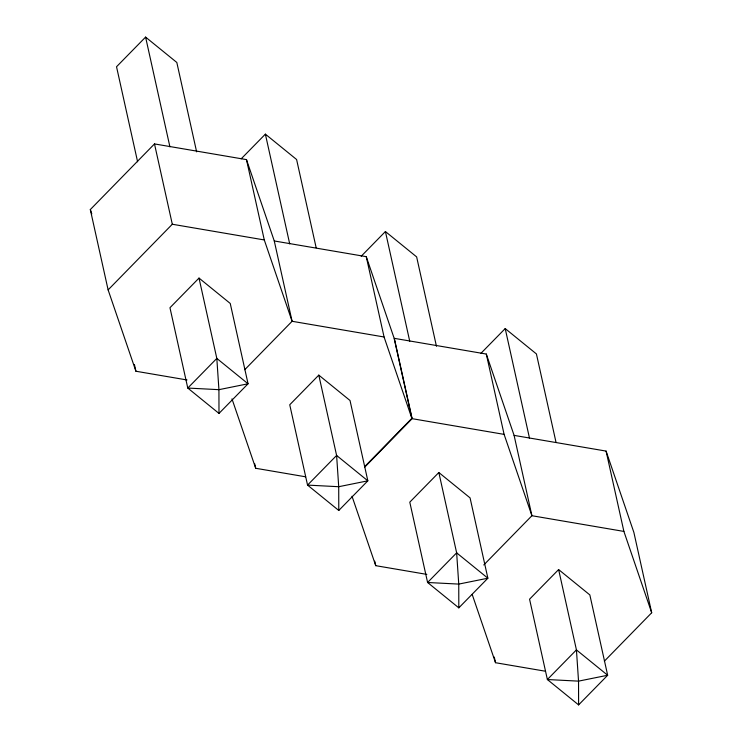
<?xml version="1.0" encoding="UTF-8"?>
<svg xmlns="http://www.w3.org/2000/svg" width="742" height="742" viewBox="0 0 742 742"><rect width="100%" height="100%" fill="white"/><g stroke="black" fill="none" stroke-linecap="round" stroke-linejoin="round"><path stroke-width="1.11" d="M187.021 379.96L135.916 371.241L108.119 289.89L90.311 209.569L154.494 143.92L246.474 159.613L274.271 240.965L292.088 321.286L244.749 369.702M108.119 289.89L172.302 224.242L264.282 239.944L292.088 321.286L384.068 336.989L411.866 418.33L364.535 466.746M364.786 467.089L412.125 418.673L504.106 434.376L531.912 515.718L623.892 531.42L651.689 612.762L604.359 661.178M483.775 564.959L531.912 515.718L514.095 435.387L486.298 354.045L394.317 338.343L412.125 418.673M196.63 151.85L176.819 62.467L145.59 37.1L116.531 66.743L137.604 161.784M241.159 158.844L265.376 134.144L296.596 159.511L316.166 247.763M199.014 278.083L169.964 307.726L187.772 388.057L218.992 413.424L248.051 383.781L230.243 303.45L199.014 278.083L216.822 358.414L218.927 389.671L218.992 413.424M361.206 256.231L385.413 231.532L416.642 256.899L436.454 346.273M318.8 375.127L289.742 404.77L307.55 485.101L338.779 510.468L367.837 480.825L350.02 400.495L318.8 375.127L336.608 455.458L338.714 486.715L338.779 510.468M480.983 353.275L505.2 328.576L536.42 353.943L555.99 442.186M438.837 472.515L409.788 502.158L427.596 582.489L458.816 607.856L487.874 578.213L470.066 497.882L438.837 472.515L456.645 552.846L458.751 584.093L458.816 607.856M558.624 569.559L529.565 599.202L547.373 679.533L578.602 704.9L607.661 675.257L589.844 594.926L558.624 569.559L576.432 649.89L578.537 681.137L578.602 704.9M274.271 240.965L366.26 256.658L394.058 338.009L411.866 418.33M514.095 435.387L606.084 451.09L633.881 532.431L651.689 612.762M231.977 398.871L255.702 468.285L305.667 476.809M352.014 496.259L375.74 565.673L426.845 574.391M472.172 594.388L495.526 662.717L545.491 671.241M90.311 209.569L91.795 213.9M606.084 451.09L623.892 531.42M505.2 328.576L529.528 438.318M486.298 354.045L504.106 434.376M494.274 657.06L495.526 662.717M385.413 231.532L409.742 341.274M366.26 256.658L384.068 336.989M374.738 561.147L375.74 565.673M265.376 134.144L289.705 243.886M246.474 159.613L264.282 239.944M254.701 463.759L255.702 468.285M145.59 37.1L169.918 146.842M154.494 143.92L172.302 224.242M134.413 364.452L135.916 371.241M216.822 358.414L187.772 388.057L218.927 389.671L248.051 383.781L216.822 358.414M336.608 455.458L307.55 485.101L338.714 486.715L367.837 480.825L336.608 455.458M456.645 552.846L427.596 582.489L458.751 584.093L487.874 578.213L456.645 552.846M576.432 649.89L547.373 679.533L578.537 681.137L607.661 675.257L576.432 649.89"/></g></svg>
